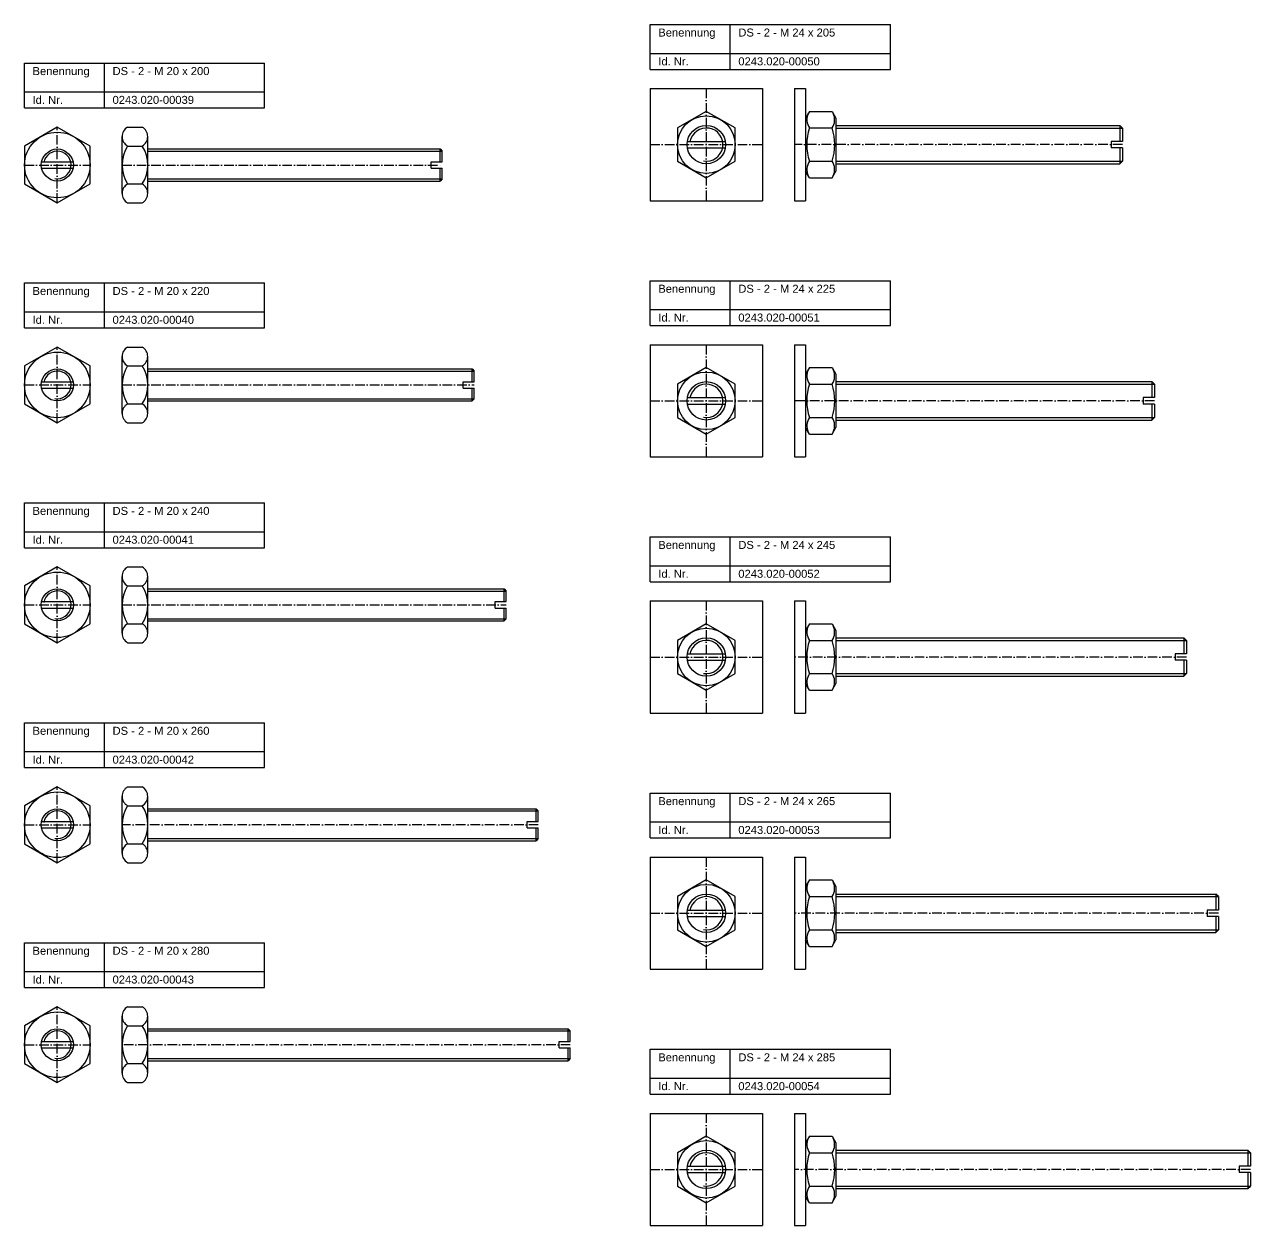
# Model space of a CAD drawing. Header units: millimetres. Extents: x 77 to 1863, y 1386 to 2936.
# Drawn here: x 1097 to 1863, y 1386 to 2136 of the extents above; entities that cross this region are included whole.
import ezdxf

# ---------------------------------------------------------------- set-up
doc = ezdxf.new("R2010")
doc.units = ezdxf.units.MM
doc.header["$LTSCALE"] = 0.5
doc.linetypes.add('achse', pattern=[18, 12, -3, 0, -3])
doc.layers.add('HALFEN', color=2, linetype='CONTINUOUS')
doc.styles.add('ARIAL50', font='ARIAL.TTF', dxfattribs={"height": 5})

msp = doc.modelspace()

# ---------------------------------------------------------------- linework, layer by layer
at = {"layer": 'HALFEN'}
for p, q in [((1488.25, 2136.25), (1638.25, 2136.25)), ((1488.25, 2108.25), (1488.25, 2136.25)), ((1538.25, 2108.25), (1538.25, 2136.25)), ((1638.25, 2108.25), (1638.25, 2136.25)), ((1488.25, 2118.25), (1638.25, 2118.25)), ((1097.25, 2112.19), (1247.25, 2112.19)), ((1097.25, 2084.19), (1097.25, 2112.19)), ((1147.25, 2084.19), (1147.25, 2112.19)), ((1247.25, 2084.19), (1247.25, 2112.19)), ((1488.25, 2108.25), (1638.25, 2108.25)), ((1097.25, 2094.19), (1247.25, 2094.19)), ((1488.25, 2096.25), (1558.25, 2096.25)), ((1488.25, 2096.25), (1488.25, 2026.25)), ((1558.25, 2096.25), (1558.25, 2026.25)), ((1578.25, 2096.25), (1578.25, 2026.25)), ((1578.25, 2096.25), (1585.25, 2096.25)), ((1585.25, 2096.25), (1585.25, 2026.25)), ((1097.25, 2084.19), (1247.25, 2084.19)), ((1523.25, 2082.03), (1505.25, 2071.64)), ((1541.25, 2071.64), (1523.25, 2082.03)), ((1587.67, 2082.04), (1585.25, 2077.85)), ((1587.67, 2082.04), (1601.83, 2082.04)), ((1601.83, 2082.04), (1604.25, 2077.85)), ((1604.25, 2077.85), (1604.25, 2044.65)), ((1161.67, 2072.19), (1170.83, 2072.19)), ((1505.25, 2071.64), (1505.25, 2050.86)), ((1541.25, 2050.86), (1541.25, 2071.64)), ((1587.67, 2071.65), (1601.83, 2071.65)), ((1604.25, 2073.25), (1781.63, 2073.25)), ((1604.25, 2071.63), (1783.25, 2071.63)), ((1783.25, 2071.63), (1781.63, 2073.25)), ((1781.63, 2073.25), (1781.63, 2063.25)), ((1783.25, 2071.63), (1783.25, 2063.25)), ((1158.25, 2030.77), (1158.25, 2066.28)), ((1174.25, 2030.77), (1174.25, 2066.28)), ((1511.42, 2063.25), (1535.08, 2063.25)), ((1783.25, 2063.25), (1776.25, 2063.25)), ((1776.25, 2063.25), (1776.25, 2059.25)), ((1161.67, 2060.36), (1170.83, 2060.36)), ((1174.25, 2058.52), (1356.9, 2058.52)), ((1174.25, 2057.17), (1358.25, 2057.17)), ((1356.9, 2058.52), (1358.25, 2057.17)), ((1356.9, 2050.52), (1356.9, 2058.52)), ((1358.25, 2050.52), (1358.25, 2057.17)), ((1511.42, 2059.25), (1535.08, 2059.25)), ((1783.25, 2059.25), (1776.25, 2059.25)), ((1781.63, 2059.25), (1781.63, 2049.25)), ((1783.25, 2059.25), (1783.25, 2050.87)), ((1107.95, 2050.52), (1127.55, 2050.52)), ((1107.95, 2046.52), (1127.55, 2046.52)), ((1351.25, 2046.52), (1351.25, 2050.52)), ((1351.25, 2050.52), (1358.25, 2050.52)), ((1351.25, 2046.52), (1358.25, 2046.52)), ((1356.9, 2038.52), (1356.9, 2046.52)), ((1358.25, 2039.88), (1358.25, 2046.52)), ((1505.25, 2050.86), (1523.25, 2040.47)), ((1523.25, 2040.47), (1541.25, 2050.86)), ((1587.67, 2050.86), (1601.83, 2050.86)), ((1604.25, 2050.87), (1783.25, 2050.87)), ((1604.25, 2049.25), (1781.63, 2049.25)), ((1781.63, 2049.25), (1783.25, 2050.87)), ((1174.25, 2039.88), (1358.25, 2039.88)), ((1174.25, 2038.52), (1356.9, 2038.52)), ((1358.25, 2039.88), (1356.9, 2038.52)), ((1587.67, 2040.46), (1585.25, 2044.65)), ((1587.67, 2040.46), (1601.83, 2040.46)), ((1601.83, 2040.46), (1604.25, 2044.65)), ((1161.67, 2036.69), (1170.83, 2036.69)), ((1161.67, 2024.85), (1170.83, 2024.85)), ((1488.25, 2026.25), (1558.25, 2026.25)), ((1578.25, 2026.25), (1585.25, 2026.25)), ((1097.25, 1974.85), (1247.25, 1974.85)), ((1097.25, 1946.85), (1097.25, 1974.85)), ((1147.25, 1946.85), (1147.25, 1974.85)), ((1247.25, 1946.85), (1247.25, 1974.85)), ((1488.25, 1976.25), (1638.25, 1976.25)), ((1488.25, 1948.25), (1488.25, 1976.25)), ((1538.25, 1948.25), (1538.25, 1976.25)), ((1638.25, 1948.25), (1638.25, 1976.25)), ((1097.25, 1956.85), (1247.25, 1956.85)), ((1488.25, 1958.25), (1638.25, 1958.25)), ((1097.25, 1946.85), (1247.25, 1946.85)), ((1488.25, 1948.25), (1638.25, 1948.25)), ((1161.67, 1934.85), (1170.83, 1934.85)), ((1488.25, 1936.25), (1488.25, 1866.25)), ((1488.25, 1936.25), (1558.25, 1936.25)), ((1558.25, 1936.25), (1558.25, 1866.25)), ((1578.25, 1936.25), (1578.25, 1866.25)), ((1578.25, 1936.25), (1585.25, 1936.25)), ((1585.25, 1936.25), (1585.25, 1866.25)), ((1158.25, 1893.43), (1158.25, 1928.93)), ((1161.67, 1923.02), (1170.83, 1923.02)), ((1174.25, 1893.43), (1174.25, 1928.93)), ((1174.25, 1921.18), (1376.9, 1921.18)), ((1174.25, 1919.83), (1378.25, 1919.83)), ((1376.9, 1921.18), (1378.25, 1919.83)), ((1376.9, 1913.18), (1376.9, 1921.18)), ((1378.25, 1913.18), (1378.25, 1919.83)), ((1523.25, 1922.03), (1505.25, 1911.64)), ((1541.25, 1911.64), (1523.25, 1922.03)), ((1587.67, 1922.04), (1585.25, 1917.85)), ((1587.67, 1922.04), (1601.83, 1922.04)), ((1601.83, 1922.04), (1604.25, 1917.85)), ((1604.25, 1917.85), (1604.25, 1884.65)), ((1107.95, 1913.18), (1127.55, 1913.18)), ((1107.95, 1909.18), (1127.55, 1909.18)), ((1371.25, 1913.18), (1378.25, 1913.18)), ((1371.25, 1909.18), (1371.25, 1913.18)), ((1371.25, 1909.18), (1378.25, 1909.18)), ((1376.9, 1901.18), (1376.9, 1909.18)), ((1378.25, 1902.53), (1378.25, 1909.18)), ((1505.25, 1911.64), (1505.25, 1890.86)), ((1541.25, 1890.86), (1541.25, 1911.64)), ((1587.67, 1911.65), (1601.83, 1911.65)), ((1604.25, 1913.25), (1801.63, 1913.25)), ((1604.25, 1911.63), (1803.25, 1911.63)), ((1803.25, 1911.63), (1801.63, 1913.25)), ((1801.63, 1913.25), (1801.63, 1903.25)), ((1803.25, 1911.63), (1803.25, 1903.25)), ((1174.25, 1902.53), (1378.25, 1902.53)), ((1174.25, 1901.18), (1376.9, 1901.18)), ((1378.25, 1902.53), (1376.9, 1901.18)), ((1511.42, 1903.25), (1535.08, 1903.25)), ((1803.25, 1903.25), (1796.25, 1903.25)), ((1796.25, 1903.25), (1796.25, 1899.25)), ((1161.67, 1899.34), (1170.83, 1899.34)), ((1511.42, 1899.25), (1535.08, 1899.25)), ((1803.25, 1899.25), (1796.25, 1899.25)), ((1801.63, 1899.25), (1801.63, 1889.25)), ((1803.25, 1899.25), (1803.25, 1890.87)), ((1161.67, 1887.51), (1170.83, 1887.51)), ((1505.25, 1890.86), (1523.25, 1880.47)), ((1523.25, 1880.47), (1541.25, 1890.86)), ((1587.67, 1880.46), (1585.25, 1884.65)), ((1587.67, 1890.86), (1601.83, 1890.86)), ((1601.83, 1880.46), (1604.25, 1884.65)), ((1604.25, 1890.87), (1803.25, 1890.87)), ((1604.25, 1889.25), (1801.63, 1889.25)), ((1801.63, 1889.25), (1803.25, 1890.87)), ((1587.67, 1880.46), (1601.83, 1880.46)), ((1488.25, 1866.25), (1558.25, 1866.25)), ((1578.25, 1866.25), (1585.25, 1866.25)), ((1097.25, 1837.51), (1247.25, 1837.51)), ((1097.25, 1809.51), (1097.25, 1837.51)), ((1147.25, 1809.51), (1147.25, 1837.51)), ((1247.25, 1809.51), (1247.25, 1837.51)), ((1097.25, 1819.51), (1247.25, 1819.51)), ((1488.25, 1816.25), (1638.25, 1816.25)), ((1488.25, 1788.25), (1488.25, 1816.25)), ((1538.25, 1788.25), (1538.25, 1816.25)), ((1638.25, 1788.25), (1638.25, 1816.25)), ((1097.25, 1809.51), (1247.25, 1809.51)), ((1161.67, 1797.51), (1170.83, 1797.51)), ((1488.25, 1798.25), (1638.25, 1798.25)), ((1158.25, 1756.08), (1158.25, 1791.59)), ((1161.67, 1785.67), (1170.83, 1785.67)), ((1174.25, 1756.08), (1174.25, 1791.59)), ((1488.25, 1788.25), (1638.25, 1788.25)), ((1174.25, 1783.84), (1396.9, 1783.84)), ((1174.25, 1782.48), (1398.25, 1782.48)), ((1396.9, 1783.84), (1398.25, 1782.48)), ((1396.9, 1775.84), (1396.9, 1783.84)), ((1398.25, 1775.84), (1398.25, 1782.48)), ((1107.95, 1775.84), (1127.55, 1775.84)), ((1107.95, 1771.84), (1127.55, 1771.84)), ((1391.25, 1771.84), (1391.25, 1775.84)), ((1391.25, 1775.84), (1398.25, 1775.84)), ((1391.25, 1771.84), (1398.25, 1771.84)), ((1396.9, 1763.84), (1396.9, 1771.84)), ((1398.25, 1765.19), (1398.25, 1771.84)), ((1488.25, 1776.25), (1558.25, 1776.25)), ((1488.25, 1776.25), (1488.25, 1706.25)), ((1558.25, 1776.25), (1558.25, 1706.25)), ((1578.25, 1776.25), (1585.25, 1776.25)), ((1578.25, 1776.25), (1578.25, 1706.25)), ((1585.25, 1776.25), (1585.25, 1706.25)), ((1161.67, 1762), (1170.83, 1762)), ((1174.25, 1765.19), (1398.25, 1765.19)), ((1174.25, 1763.84), (1396.9, 1763.84)), ((1398.25, 1765.19), (1396.9, 1763.84)), ((1523.25, 1762.03), (1505.25, 1751.64)), ((1541.25, 1751.64), (1523.25, 1762.03)), ((1587.67, 1762.04), (1585.25, 1757.85)), ((1587.67, 1762.04), (1601.83, 1762.04)), ((1601.83, 1762.04), (1604.25, 1757.85)), ((1604.25, 1757.85), (1604.25, 1724.65)), ((1161.67, 1750.17), (1170.83, 1750.17)), ((1505.25, 1751.64), (1505.25, 1730.86)), ((1541.25, 1730.86), (1541.25, 1751.64)), ((1587.67, 1751.65), (1601.83, 1751.65)), ((1604.25, 1753.25), (1821.63, 1753.25)), ((1604.25, 1751.63), (1823.25, 1751.63)), ((1823.25, 1751.63), (1821.63, 1753.25)), ((1821.63, 1753.25), (1821.63, 1743.25)), ((1823.25, 1751.63), (1823.25, 1743.25)), ((1511.42, 1743.25), (1535.08, 1743.25)), ((1511.42, 1739.25), (1535.08, 1739.25)), ((1823.25, 1743.25), (1816.25, 1743.25)), ((1816.25, 1743.25), (1816.25, 1739.25)), ((1823.25, 1739.25), (1816.25, 1739.25)), ((1821.63, 1739.25), (1821.63, 1729.25)), ((1823.25, 1739.25), (1823.25, 1730.87)), ((1505.25, 1730.86), (1523.25, 1720.47)), ((1523.25, 1720.47), (1541.25, 1730.86)), ((1587.67, 1720.46), (1585.25, 1724.65)), ((1587.67, 1730.86), (1601.83, 1730.86)), ((1601.83, 1720.46), (1604.25, 1724.65)), ((1604.25, 1730.87), (1823.25, 1730.87)), ((1604.25, 1729.25), (1821.63, 1729.25)), ((1821.63, 1729.25), (1823.25, 1730.87)), ((1587.67, 1720.46), (1601.83, 1720.46)), ((1488.25, 1706.25), (1558.25, 1706.25)), ((1578.25, 1706.25), (1585.25, 1706.25)), ((1097.25, 1700.17), (1247.25, 1700.17)), ((1097.25, 1672.17), (1097.25, 1700.17)), ((1147.25, 1672.17), (1147.25, 1700.17)), ((1247.25, 1672.17), (1247.25, 1700.17)), ((1097.25, 1682.17), (1247.25, 1682.17)), ((1097.25, 1672.17), (1247.25, 1672.17)), ((1161.67, 1660.17), (1170.83, 1660.17)), ((1488.25, 1656.25), (1638.25, 1656.25)), ((1488.25, 1628.25), (1488.25, 1656.25)), ((1538.25, 1628.25), (1538.25, 1656.25)), ((1638.25, 1628.25), (1638.25, 1656.25)), ((1158.25, 1618.74), (1158.25, 1654.25)), ((1161.67, 1648.33), (1170.83, 1648.33)), ((1174.25, 1618.74), (1174.25, 1654.25)), ((1174.25, 1646.49), (1416.9, 1646.49)), ((1174.25, 1645.14), (1418.25, 1645.14)), ((1416.9, 1638.49), (1416.9, 1646.49)), ((1416.9, 1646.49), (1418.25, 1645.14)), ((1418.25, 1638.49), (1418.25, 1645.14)), ((1107.95, 1638.49), (1127.55, 1638.49)), ((1107.95, 1634.49), (1127.55, 1634.49)), ((1411.25, 1638.49), (1418.25, 1638.49)), ((1411.25, 1634.49), (1411.25, 1638.49)), ((1411.25, 1634.49), (1418.25, 1634.49)), ((1416.9, 1626.49), (1416.9, 1634.49)), ((1418.25, 1627.85), (1418.25, 1634.49)), ((1488.25, 1638.25), (1638.25, 1638.25)), ((1161.67, 1624.66), (1170.83, 1624.66)), ((1174.25, 1627.85), (1418.25, 1627.85)), ((1174.25, 1626.49), (1416.9, 1626.49)), ((1418.25, 1627.85), (1416.9, 1626.49)), ((1488.25, 1628.25), (1638.25, 1628.25)), ((1161.67, 1612.82), (1170.83, 1612.82)), ((1488.25, 1616.25), (1558.25, 1616.25)), ((1488.25, 1616.25), (1488.25, 1546.25)), ((1558.25, 1616.25), (1558.25, 1546.25)), ((1578.25, 1616.25), (1578.25, 1546.25)), ((1578.25, 1616.25), (1585.25, 1616.25)), ((1585.25, 1616.25), (1585.25, 1546.25)), ((1523.25, 1602.03), (1505.25, 1591.64)), ((1541.25, 1591.64), (1523.25, 1602.03)), ((1587.67, 1602.04), (1585.25, 1597.85)), ((1587.67, 1602.04), (1601.83, 1602.04)), ((1601.83, 1602.04), (1604.25, 1597.85)), ((1604.25, 1597.85), (1604.25, 1564.65)), ((1505.25, 1591.64), (1505.25, 1570.86)), ((1541.25, 1570.86), (1541.25, 1591.64)), ((1587.67, 1591.65), (1601.83, 1591.65)), ((1604.25, 1593.25), (1841.63, 1593.25)), ((1604.25, 1591.63), (1843.25, 1591.63)), ((1843.25, 1591.63), (1841.63, 1593.25)), ((1841.63, 1593.25), (1841.63, 1583.25)), ((1843.25, 1591.63), (1843.25, 1583.25)), ((1511.42, 1583.25), (1535.08, 1583.25)), ((1511.42, 1579.25), (1535.08, 1579.25)), ((1836.25, 1583.25), (1836.25, 1579.25)), ((1843.25, 1583.25), (1836.25, 1583.25)), ((1843.25, 1579.25), (1836.25, 1579.25)), ((1841.63, 1579.25), (1841.63, 1569.25)), ((1843.25, 1579.25), (1843.25, 1570.87)), ((1505.25, 1570.86), (1523.25, 1560.47)), ((1523.25, 1560.47), (1541.25, 1570.86)), ((1587.67, 1570.86), (1601.83, 1570.86)), ((1604.25, 1570.87), (1843.25, 1570.87)), ((1841.63, 1569.25), (1843.25, 1570.87)), ((1097.25, 1562.82), (1247.25, 1562.82)), ((1097.25, 1534.82), (1097.25, 1562.82)), ((1147.25, 1534.82), (1147.25, 1562.82)), ((1247.25, 1534.82), (1247.25, 1562.82)), ((1587.67, 1560.46), (1585.25, 1564.65)), ((1601.83, 1560.46), (1604.25, 1564.65)), ((1604.25, 1569.25), (1841.63, 1569.25)), ((1587.67, 1560.46), (1601.83, 1560.46)), ((1097.25, 1544.82), (1247.25, 1544.82)), ((1488.25, 1546.25), (1558.25, 1546.25)), ((1578.25, 1546.25), (1585.25, 1546.25)), ((1097.25, 1534.82), (1247.25, 1534.82)), ((1158.25, 1481.4), (1158.25, 1516.9)), ((1161.67, 1522.82), (1170.83, 1522.82)), ((1174.25, 1481.4), (1174.25, 1516.9)), ((1161.67, 1510.99), (1170.83, 1510.99)), ((1174.25, 1509.15), (1436.9, 1509.15)), ((1436.9, 1509.15), (1438.25, 1507.8)), ((1436.9, 1501.15), (1436.9, 1509.15)), ((1174.25, 1507.8), (1438.25, 1507.8)), ((1438.25, 1501.15), (1438.25, 1507.8)), ((1107.95, 1501.15), (1127.55, 1501.15)), ((1107.95, 1497.15), (1127.55, 1497.15)), ((1431.25, 1501.15), (1438.25, 1501.15)), ((1431.25, 1497.15), (1431.25, 1501.15)), ((1431.25, 1497.15), (1438.25, 1497.15)), ((1436.9, 1489.15), (1436.9, 1497.15)), ((1438.25, 1490.5), (1438.25, 1497.15)), ((1488.25, 1496.25), (1638.25, 1496.25)), ((1488.25, 1468.25), (1488.25, 1496.25)), ((1538.25, 1468.25), (1538.25, 1496.25)), ((1638.25, 1468.25), (1638.25, 1496.25)), ((1161.67, 1487.32), (1170.83, 1487.32)), ((1174.25, 1490.5), (1438.25, 1490.5)), ((1174.25, 1489.15), (1436.9, 1489.15)), ((1438.25, 1490.5), (1436.9, 1489.15)), ((1161.67, 1475.48), (1170.83, 1475.48)), ((1488.25, 1478.25), (1638.25, 1478.25)), ((1488.25, 1468.25), (1638.25, 1468.25)), ((1488.25, 1456.25), (1558.25, 1456.25)), ((1488.25, 1456.25), (1488.25, 1386.25)), ((1558.25, 1456.25), (1558.25, 1386.25)), ((1578.25, 1456.25), (1585.25, 1456.25)), ((1578.25, 1456.25), (1578.25, 1386.25)), ((1585.25, 1456.25), (1585.25, 1386.25)), ((1523.25, 1442.03), (1505.25, 1431.64)), ((1541.25, 1431.64), (1523.25, 1442.03)), ((1587.67, 1442.04), (1585.25, 1437.85)), ((1587.67, 1442.04), (1601.83, 1442.04)), ((1601.83, 1442.04), (1604.25, 1437.85)), ((1604.25, 1437.85), (1604.25, 1404.65)), ((1604.25, 1433.25), (1861.63, 1433.25)), ((1863.25, 1431.63), (1861.63, 1433.25)), ((1861.63, 1433.25), (1861.63, 1423.25)), ((1505.25, 1431.64), (1505.25, 1410.86)), ((1541.25, 1410.86), (1541.25, 1431.64)), ((1587.67, 1431.65), (1601.83, 1431.65)), ((1604.25, 1431.63), (1863.25, 1431.63)), ((1863.25, 1431.63), (1863.25, 1423.25)), ((1511.42, 1423.25), (1535.08, 1423.25)), ((1511.42, 1419.25), (1535.08, 1419.25)), ((1863.25, 1423.25), (1856.25, 1423.25)), ((1856.25, 1423.25), (1856.25, 1419.25)), ((1863.25, 1419.25), (1856.25, 1419.25)), ((1861.63, 1419.25), (1861.63, 1409.25)), ((1863.25, 1419.25), (1863.25, 1410.87)), ((1505.25, 1410.86), (1523.25, 1400.47)), ((1523.25, 1400.47), (1541.25, 1410.86)), ((1587.67, 1410.86), (1601.83, 1410.86)), ((1604.25, 1410.87), (1863.25, 1410.87)), ((1861.63, 1409.25), (1863.25, 1410.87)), ((1587.67, 1400.46), (1585.25, 1404.65)), ((1601.83, 1400.46), (1604.25, 1404.65)), ((1604.25, 1409.25), (1861.63, 1409.25)), ((1587.67, 1400.46), (1601.83, 1400.46)), ((1488.25, 1386.25), (1558.25, 1386.25)), ((1578.25, 1386.25), (1585.25, 1386.25))]:
    msp.add_line(p, q, dxfattribs=at)
at = {"layer": 'HALFEN', "color": 1, "linetype": 'achse'}
for p, q in [((1523.25, 2096.25), (1523.25, 2026.25)), ((1117.75, 2024.85), (1117.75, 2072.19)), ((1488.25, 2061.25), (1558.25, 2061.25)), ((1783.25, 2061.25), (1578.25, 2061.25)), ((1097.25, 2048.52), (1138.25, 2048.52)), ((1158.25, 2048.52), (1358.25, 2048.52)), ((1117.75, 1887.51), (1117.75, 1934.85)), ((1523.25, 1936.25), (1523.25, 1866.25)), ((1097.25, 1911.18), (1138.25, 1911.18)), ((1158.25, 1911.18), (1378.25, 1911.18)), ((1488.25, 1901.25), (1558.25, 1901.25)), ((1803.25, 1901.25), (1578.25, 1901.25)), ((1117.75, 1750.17), (1117.75, 1797.51)), ((1097.25, 1773.84), (1138.25, 1773.84)), ((1158.25, 1773.84), (1398.25, 1773.84)), ((1523.25, 1776.25), (1523.25, 1706.25)), ((1488.25, 1741.25), (1558.25, 1741.25)), ((1823.25, 1741.25), (1578.25, 1741.25)), ((1117.75, 1612.82), (1117.75, 1660.17)), ((1097.25, 1636.49), (1138.25, 1636.49)), ((1418.25, 1636.49), (1158.25, 1636.49)), ((1523.25, 1616.25), (1523.25, 1546.25)), ((1488.25, 1581.25), (1558.25, 1581.25)), ((1843.25, 1581.25), (1578.25, 1581.25)), ((1117.75, 1475.48), (1117.75, 1522.82)), ((1097.25, 1499.15), (1138.25, 1499.15)), ((1438.25, 1499.15), (1158.25, 1499.15)), ((1523.25, 1456.25), (1523.25, 1386.25)), ((1488.25, 1421.25), (1558.25, 1421.25)), ((1863.25, 1421.25), (1578.25, 1421.25))]:
    msp.add_line(p, q, dxfattribs=at)
at = {"layer": 'HALFEN'}
for points in [[(1097.25, 2036.69), (1117.75, 2024.85), (1138.25, 2036.69), (1138.25, 2060.36), (1117.75, 2072.19), (1097.25, 2060.36)], [(1097.25, 1899.34), (1117.75, 1887.51), (1138.25, 1899.34), (1138.25, 1923.02), (1117.75, 1934.85), (1097.25, 1923.02)], [(1097.25, 1762), (1117.75, 1750.17), (1138.25, 1762), (1138.25, 1785.67), (1117.75, 1797.51), (1097.25, 1785.67)], [(1097.25, 1624.66), (1117.75, 1612.82), (1138.25, 1624.66), (1138.25, 1648.33), (1117.75, 1660.17), (1097.25, 1648.33)], [(1097.25, 1487.32), (1117.75, 1475.48), (1138.25, 1487.32), (1138.25, 1510.99), (1117.75, 1522.82), (1097.25, 1510.99)]]:
    msp.add_lwpolyline(points, close=True, dxfattribs=at)
for centre, radius in [((1523.25, 2061.25), 18), ((1117.75, 2048.52), 20.5), ((1523.25, 2061.25), 12), ((1117.75, 2048.52), 10), ((1117.75, 1911.18), 20.5), ((1117.75, 1911.18), 10), ((1523.25, 1901.25), 18), ((1523.25, 1901.25), 12), ((1117.75, 1773.84), 20.5), ((1117.75, 1773.84), 10), ((1523.25, 1741.25), 18), ((1523.25, 1741.25), 12), ((1117.75, 1636.49), 20.5), ((1117.75, 1636.49), 10), ((1523.25, 1581.25), 18), ((1523.25, 1581.25), 12), ((1117.75, 1499.15), 20.5), ((1117.75, 1499.15), 10), ((1523.25, 1421.25), 18), ((1523.25, 1421.25), 12)]:
    msp.add_circle(centre, radius, dxfattribs=at)
for centre, radius, start, end in [((1595.25, 2076.84), 9.19, 154.43847, 214.43847), ((1594.25, 2076.84), 9.19, 325.56153, 25.56153), ((1165.08, 2066.28), 6.83, 120, 240), ((1167.42, 2066.28), 6.83, 300, 60), ((1620.4, 2061.25), 34.35, 162.38303, 197.61697), ((1569.1, 2061.25), 34.35, 342.38303, 17.61697), ((1180.46, 2048.52), 22.21, 147.79577, 212.20423), ((1152.04, 2048.52), 22.21, 327.79577, 32.20423), ((1595.25, 2045.66), 9.19, 145.56153, 205.56153), ((1594.25, 2045.66), 9.19, 334.43847, 34.43847), ((1165.08, 2030.77), 6.83, 120, 240), ((1167.42, 2030.77), 6.83, 300, 60), ((1165.08, 1928.93), 6.83, 120, 240), ((1167.42, 1928.93), 6.83, 300, 60), ((1180.46, 1911.18), 22.21, 147.79577, 212.20423), ((1152.04, 1911.18), 22.21, 327.79577, 32.20423), ((1595.25, 1916.84), 9.19, 154.43847, 214.43847), ((1594.25, 1916.84), 9.19, 325.56153, 25.56153), ((1620.4, 1901.25), 34.35, 162.38303, 197.61697), ((1569.1, 1901.25), 34.35, 342.38303, 17.61697), ((1165.08, 1893.43), 6.83, 120, 240), ((1167.42, 1893.43), 6.83, 300, 60), ((1595.25, 1885.66), 9.19, 145.56153, 205.56153), ((1594.25, 1885.66), 9.19, 334.43847, 34.43847), ((1165.08, 1791.59), 6.83, 120, 240), ((1167.42, 1791.59), 6.83, 300, 60), ((1180.46, 1773.84), 22.21, 147.79577, 212.20423), ((1152.04, 1773.84), 22.21, 327.79577, 32.20423), ((1165.08, 1756.08), 6.83, 120, 240), ((1167.42, 1756.08), 6.83, 300, 60), ((1595.25, 1756.84), 9.19, 154.43847, 214.43847), ((1594.25, 1756.84), 9.19, 325.56153, 25.56153), ((1620.4, 1741.25), 34.35, 162.38303, 197.61697), ((1569.1, 1741.25), 34.35, 342.38303, 17.61697), ((1595.25, 1725.66), 9.19, 145.56153, 205.56153), ((1594.25, 1725.66), 9.19, 334.43847, 34.43847), ((1165.08, 1654.25), 6.83, 120, 240), ((1167.42, 1654.25), 6.83, 300, 60), ((1180.46, 1636.49), 22.21, 147.79577, 212.20423), ((1152.04, 1636.49), 22.21, 327.79577, 32.20423), ((1165.08, 1618.74), 6.83, 120, 240), ((1167.42, 1618.74), 6.83, 300, 60), ((1595.25, 1596.84), 9.19, 154.43847, 214.43847), ((1594.25, 1596.84), 9.19, 325.56153, 25.56153), ((1620.4, 1581.25), 34.35, 162.38303, 197.61697), ((1569.1, 1581.25), 34.35, 342.38303, 17.61697), ((1595.25, 1565.66), 9.19, 145.56153, 205.56153), ((1594.25, 1565.66), 9.19, 334.43847, 34.43847), ((1165.08, 1516.9), 6.83, 120, 240), ((1167.42, 1516.9), 6.83, 300, 60), ((1180.46, 1499.15), 22.21, 147.79577, 212.20423), ((1152.04, 1499.15), 22.21, 327.79577, 32.20423), ((1165.08, 1481.4), 6.83, 120, 240), ((1167.42, 1481.4), 6.83, 300, 60), ((1595.25, 1436.84), 9.19, 154.43847, 214.43847), ((1594.25, 1436.84), 9.19, 325.56153, 25.56153), ((1620.4, 1421.25), 34.35, 162.38303, 197.61697), ((1569.1, 1421.25), 34.35, 342.38303, 17.61697), ((1595.25, 1405.66), 9.19, 145.56153, 205.56153), ((1594.25, 1405.66), 9.19, 334.43847, 34.43847)]:
    msp.add_arc(centre, radius, start, end, dxfattribs=at)
at = {"layer": 'HALFEN', "color": 1}
for centre, radius in [((1523.25, 2061.25), 10.38), ((1117.75, 2048.52), 8.65), ((1117.75, 1911.18), 8.65), ((1523.25, 1901.25), 10.38), ((1117.75, 1773.84), 8.65), ((1523.25, 1741.25), 10.38), ((1117.75, 1636.49), 8.65), ((1523.25, 1581.25), 10.38), ((1117.75, 1499.15), 8.65), ((1523.25, 1421.25), 10.38)]:
    msp.add_arc(centre, radius, 260, 170, dxfattribs=at)

# ---------------------------------------------------------------- texts
at = {"layer": 'HALFEN', "style": 'ARIAL50'}
for s, p in [('Benennung', (1493.25, 2128.75)), ('DS - 2 - M 24 x 205', (1543.25, 2128.75)), ('Id. Nr.', (1493.25, 2110.75)), ('0243.020-00050', (1543.25, 2110.75)), ('Benennung', (1102.25, 2104.69)), ('DS - 2 - M 20 x 200', (1152.25, 2104.69)), ('Id. Nr.', (1102.25, 2086.69)), ('0243.020-00039', (1152.25, 2086.69)), ('Benennung', (1102.25, 1967.35)), ('DS - 2 - M 20 x 220', (1152.25, 1967.35)), ('Benennung', (1493.25, 1968.75)), ('DS - 2 - M 24 x 225', (1543.25, 1968.75)), ('Id. Nr.', (1102.25, 1949.35)), ('0243.020-00040', (1152.25, 1949.35)), ('Id. Nr.', (1493.25, 1950.75)), ('0243.020-00051', (1543.25, 1950.75)), ('Benennung', (1102.25, 1830.01)), ('DS - 2 - M 20 x 240', (1152.25, 1830.01)), ('Id. Nr.', (1102.25, 1812.01)), ('0243.020-00041', (1152.25, 1812.01)), ('Benennung', (1493.25, 1808.75)), ('DS - 2 - M 24 x 245', (1543.25, 1808.75)), ('Id. Nr.', (1493.25, 1790.75)), ('0243.020-00052', (1543.25, 1790.75)), ('Benennung', (1102.25, 1692.67)), ('DS - 2 - M 20 x 260', (1152.25, 1692.67)), ('Id. Nr.', (1102.25, 1674.67)), ('0243.020-00042', (1152.25, 1674.67)), ('Benennung', (1493.25, 1648.75)), ('DS - 2 - M 24 x 265', (1543.25, 1648.75)), ('Id. Nr.', (1493.25, 1630.75)), ('0243.020-00053', (1543.25, 1630.75)), ('Benennung', (1102.25, 1555.32)), ('DS - 2 - M 20 x 280', (1152.25, 1555.32)), ('Id. Nr.', (1102.25, 1537.32)), ('0243.020-00043', (1152.25, 1537.32)), ('Benennung', (1493.25, 1488.75)), ('DS - 2 - M 24 x 285', (1543.25, 1488.75)), ('Id. Nr.', (1493.25, 1470.75)), ('0243.020-00054', (1543.25, 1470.75))]:
    msp.add_text(s, height=5, dxfattribs=at).set_placement(p)

doc.saveas('drawing.dxf')
